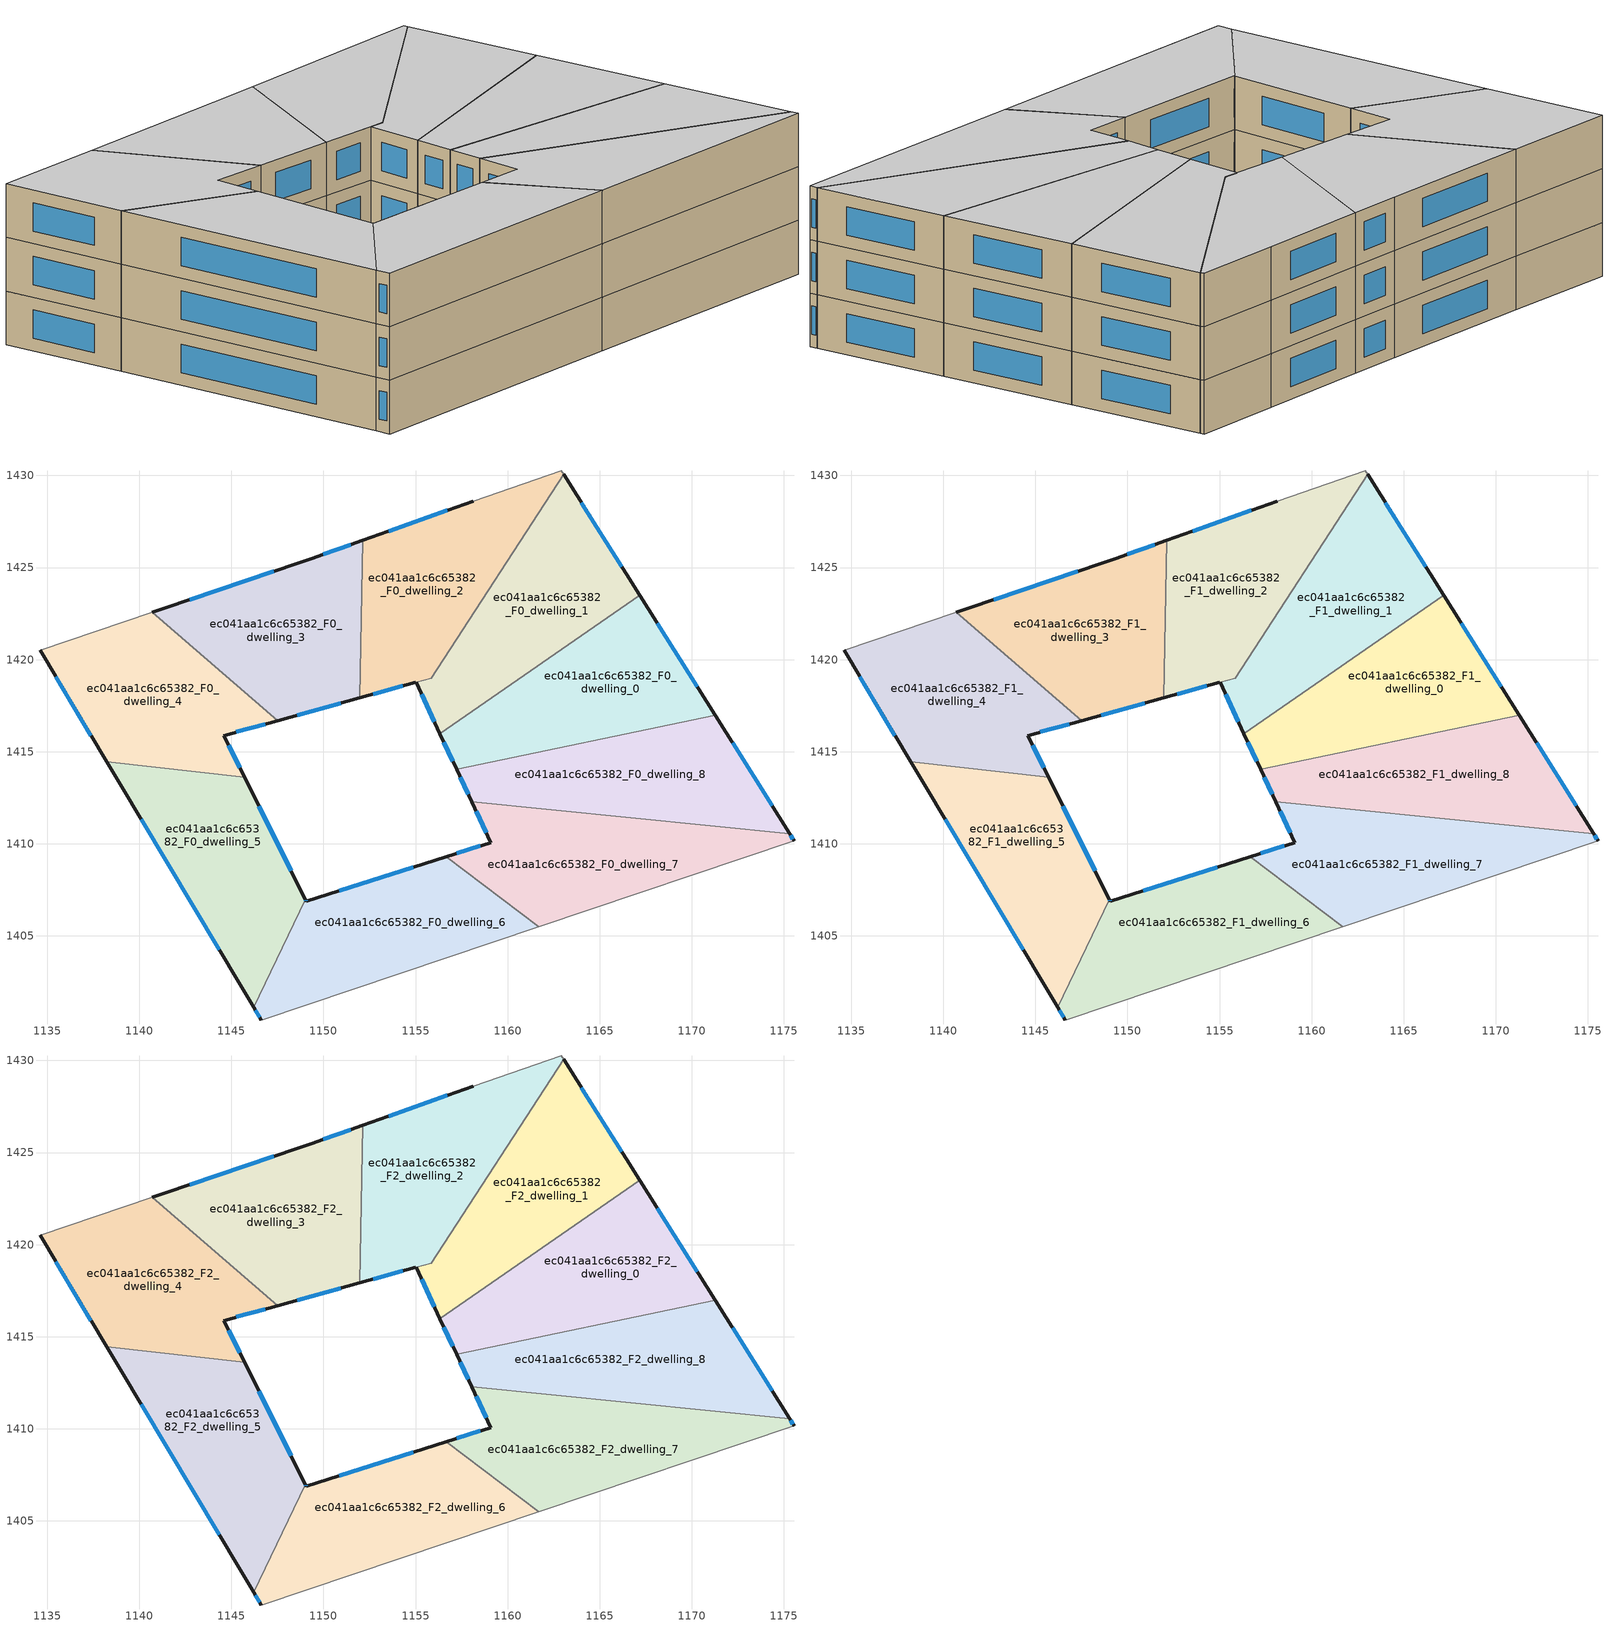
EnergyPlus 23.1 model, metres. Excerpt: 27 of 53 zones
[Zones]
ec041aa1c6c65382_F0_dwelling_0
 floor ground (EU_floor_Construction): 1167.17,1423.49 1171.26,1416.99 1157.24,1414.04 1156.33,1415.98 z0
 wall outside (EU_wall_Construction): 1156.33,1415.98 1157.24,1414.04 / 1171.26,1416.99 1167.17,1423.49 z0:3
 wall to ec041aa1c6c65382_F0_dwelling_1 (EU_wall_Construction): 1167.17,1423.49 1156.33,1415.98 z0:3
 wall to ec041aa1c6c65382_F0_dwelling_8 (EU_wall_Construction): 1157.24,1414.04 1171.26,1416.99 z0:3
 window (EU_Window_Construction): 1156.54,1415.53 1157.02,1414.49 / 1170.3,1418.52 1168.13,1421.97 z0.7:2.3
ec041aa1c6c65382_F0_dwelling_1
 floor ground (EU_floor_Construction): 1163.04,1430.06 1167.17,1423.49 1156.33,1415.98 1155.03,1418.77 1155.85,1419 z0
 wall outside (EU_wall_Construction): 1167.17,1423.49 1163.04,1430.06 / 1155.03,1418.77 1156.33,1415.98 z0:3
 wall to ec041aa1c6c65382_F0_dwelling_2 (EU_wall_Construction): 1163.04,1430.06 1155.85,1419 1155.03,1418.77 z0:3
 window (EU_Window_Construction): 1166.2,1425.03 1164.01,1428.52 / 1155.34,1418.11 1156.02,1416.64 z0.7:2.3
ec041aa1c6c65382_F0_dwelling_2
 floor ground (EU_floor_Construction): 1162.91,1430.26 1163.04,1430.06 1155.85,1419 1151.98,1417.93 1152.13,1426.47 1158.15,1428.6 z0
 wall outside (EU_wall_Construction): 1151.98,1417.93 1155.03,1418.77 / 1158.15,1428.6 1152.13,1426.47 z0:3
 wall to ec041aa1c6c65382_F0_dwelling_3 (EU_wall_Construction): 1152.13,1426.47 1151.98,1417.93 z0:3
 wall adiabatic (EU_wall_Construction): 1163.04,1430.06 1162.91,1430.26 1158.15,1428.6 z0:3
 window (EU_Window_Construction): 1152.7,1418.12 1154.31,1418.57 / 1156.73,1428.1 1153.54,1426.97 z0.7:2.3
ec041aa1c6c65382_F0_dwelling_3
 floor ground (EU_floor_Construction): 1152.13,1426.47 1151.98,1417.93 1147.52,1416.69 1140.72,1422.57 1149.34,1425.48 z0
 wall outside (EU_wall_Construction): 1147.52,1416.69 1151.98,1417.93 / 1152.13,1426.47 1149.34,1425.48 1140.72,1422.57 z0:3
 wall to ec041aa1c6c65382_F0_dwelling_4 (EU_wall_Construction): 1140.72,1422.57 1147.52,1416.69 z0:3
 window (EU_Window_Construction): 1148.57,1416.98 1150.94,1417.64 / 1147.32,1424.8 1142.74,1423.25 / 1151.48,1426.24 1150,1425.71 z0.7:2.3
ec041aa1c6c65382_F0_dwelling_4
 floor ground (EU_floor_Construction): 1147.52,1416.69 1144.59,1415.88 1145.72,1413.61 1138.23,1414.46 1134.61,1420.5 1140.72,1422.57 z0
 wall outside (EU_wall_Construction): 1145.72,1413.61 1144.59,1415.88 1147.52,1416.69 / 1134.61,1420.5 1138.23,1414.46 z0:3
 wall to ec041aa1c6c65382_F0_dwelling_5 (EU_wall_Construction): 1138.23,1414.46 1145.72,1413.61 z0:3
 wall adiabatic (EU_wall_Construction): 1140.72,1422.57 1134.61,1420.5 z0:3
 window (EU_Window_Construction): 1145.28,1416.07 1146.83,1416.5 / 1145.45,1414.14 1144.85,1415.35 / 1135.46,1419.08 1137.38,1415.88 z0.7:2.3
ec041aa1c6c65382_F0_dwelling_5
 floor ground (EU_floor_Construction): 1145.72,1413.61 1149.03,1406.96 1146.21,1401.13 1138.23,1414.46 z0
 wall outside (EU_wall_Construction): 1149.03,1406.96 1145.72,1413.61 / 1138.23,1414.46 1146.21,1401.13 z0:3
 wall to ec041aa1c6c65382_F0_dwelling_6 (EU_wall_Construction): 1146.21,1401.13 1149.03,1406.96 z0:3
 window (EU_Window_Construction): 1148.25,1408.53 1146.5,1412.05 / 1140.1,1411.33 1144.33,1404.26 z0.7:2.3
ec041aa1c6c65382_F0_dwelling_6
 floor ground (EU_floor_Construction): 1161.7,1405.5 1146.63,1400.42 1146.21,1401.13 1149.03,1406.96 1149.06,1406.9 1156.67,1409.3 z0
 wall outside (EU_wall_Construction): 1156.67,1409.3 1149.06,1406.9 1149.03,1406.96 / 1146.21,1401.13 1146.63,1400.42 z0:3
 wall to ec041aa1c6c65382_F0_dwelling_7 (EU_wall_Construction): 1161.7,1405.5 1156.67,1409.3 z0:3
 wall adiabatic (EU_wall_Construction): 1146.63,1400.42 1161.7,1405.5 z0:3
 window (EU_Window_Construction): 1149.05,1406.91 1149.03,1406.95 / 1154.88,1408.74 1150.85,1407.46 / 1146.31,1400.96 1146.53,1400.58 z0.7:2.3
ec041aa1c6c65382_F0_dwelling_7
 floor ground (EU_floor_Construction): 1175.32,1410.54 1175.55,1410.17 1161.7,1405.5 1156.67,1409.3 1159.09,1410.07 1158.05,1412.29 z0
 wall outside (EU_wall_Construction): 1158.05,1412.29 1159.09,1410.07 1156.67,1409.3 / 1175.55,1410.17 1175.32,1410.54 z0:3
 wall to ec041aa1c6c65382_F0_dwelling_8 (EU_wall_Construction): 1175.32,1410.54 1158.05,1412.29 z0:3
 wall adiabatic (EU_wall_Construction): 1161.7,1405.5 1175.55,1410.17 z0:3
 window (EU_Window_Construction): 1158.52,1409.89 1157.23,1409.48 / 1158.29,1411.77 1158.84,1410.59 / 1175.49,1410.26 1175.37,1410.46 z0.7:2.3
ec041aa1c6c65382_F0_dwelling_8
 floor ground (EU_floor_Construction): 1171.26,1416.99 1175.32,1410.54 1158.05,1412.29 1157.24,1414.04 z0
 wall outside (EU_wall_Construction): 1157.24,1414.04 1158.05,1412.29 / 1175.32,1410.54 1171.26,1416.99 z0:3
 window (EU_Window_Construction): 1157.43,1413.63 1157.86,1412.7 / 1174.36,1412.06 1172.21,1415.48 z0.7:2.3
ec041aa1c6c65382_F1_dwelling_0
 floor to ec041aa1c6c65382_F0_dwelling_0 (EU_floor_Construction): 1167.17,1423.49 1171.26,1416.99 1157.24,1414.04 1156.33,1415.98 z3
 wall outside (EU_wall_Construction): 1156.33,1415.98 1157.24,1414.04 / 1171.26,1416.99 1167.17,1423.49 z3:6
 wall to ec041aa1c6c65382_F1_dwelling_1 (EU_wall_Construction): 1167.17,1423.49 1156.33,1415.98 z3:6
 wall to ec041aa1c6c65382_F1_dwelling_8 (EU_wall_Construction): 1157.24,1414.04 1171.26,1416.99 z3:6
 window (EU_Window_Construction): 1156.54,1415.53 1157.02,1414.49 / 1170.3,1418.52 1168.13,1421.97 z3.7:5.3
ec041aa1c6c65382_F1_dwelling_1
 floor to ec041aa1c6c65382_F0_dwelling_1 (EU_floor_Construction): 1163.04,1430.06 1167.17,1423.49 1156.33,1415.98 1155.03,1418.77 1155.85,1419 z3
 wall outside (EU_wall_Construction): 1167.17,1423.49 1163.04,1430.06 / 1155.03,1418.77 1156.33,1415.98 z3:6
 wall to ec041aa1c6c65382_F1_dwelling_2 (EU_wall_Construction): 1163.04,1430.06 1155.85,1419 1155.03,1418.77 z3:6
 window (EU_Window_Construction): 1166.2,1425.03 1164.01,1428.52 / 1155.34,1418.11 1156.02,1416.64 z3.7:5.3
ec041aa1c6c65382_F1_dwelling_2
 floor to ec041aa1c6c65382_F0_dwelling_2 (EU_floor_Construction): 1162.91,1430.26 1163.04,1430.06 1155.85,1419 1151.98,1417.93 1152.13,1426.47 1158.15,1428.6 z3
 wall outside (EU_wall_Construction): 1151.98,1417.93 1155.03,1418.77 / 1158.15,1428.6 1152.13,1426.47 z3:6
 wall to ec041aa1c6c65382_F1_dwelling_3 (EU_wall_Construction): 1152.13,1426.47 1151.98,1417.93 z3:6
 wall adiabatic (EU_wall_Construction): 1163.04,1430.06 1162.91,1430.26 1158.15,1428.6 z3:6
 window (EU_Window_Construction): 1152.7,1418.12 1154.31,1418.57 / 1156.73,1428.1 1153.54,1426.97 z3.7:5.3
ec041aa1c6c65382_F1_dwelling_3
 floor to ec041aa1c6c65382_F0_dwelling_3 (EU_floor_Construction): 1152.13,1426.47 1151.98,1417.93 1147.52,1416.69 1140.72,1422.57 1149.34,1425.48 z3
 wall outside (EU_wall_Construction): 1147.52,1416.69 1151.98,1417.93 / 1152.13,1426.47 1149.34,1425.48 1140.72,1422.57 z3:6
 wall to ec041aa1c6c65382_F1_dwelling_4 (EU_wall_Construction): 1140.72,1422.57 1147.52,1416.69 z3:6
 window (EU_Window_Construction): 1148.57,1416.98 1150.94,1417.64 / 1147.32,1424.8 1142.74,1423.25 / 1151.48,1426.24 1150,1425.71 z3.7:5.3
ec041aa1c6c65382_F1_dwelling_4
 floor to ec041aa1c6c65382_F0_dwelling_4 (EU_floor_Construction): 1147.52,1416.69 1144.59,1415.88 1145.72,1413.61 1138.23,1414.46 1134.61,1420.5 1140.72,1422.57 z3
 wall outside (EU_wall_Construction): 1145.72,1413.61 1144.59,1415.88 1147.52,1416.69 / 1134.61,1420.5 1138.23,1414.46 z3:6
 wall to ec041aa1c6c65382_F1_dwelling_5 (EU_wall_Construction): 1138.23,1414.46 1145.72,1413.61 z3:6
 wall adiabatic (EU_wall_Construction): 1140.72,1422.57 1134.61,1420.5 z3:6
 window (EU_Window_Construction): 1145.28,1416.07 1146.83,1416.5 / 1145.45,1414.14 1144.85,1415.35 / 1135.46,1419.08 1137.38,1415.88 z3.7:5.3
ec041aa1c6c65382_F1_dwelling_5
 floor to ec041aa1c6c65382_F0_dwelling_5 (EU_floor_Construction): 1145.72,1413.61 1149.03,1406.96 1146.21,1401.13 1138.23,1414.46 z3
 wall outside (EU_wall_Construction): 1149.03,1406.96 1145.72,1413.61 / 1138.23,1414.46 1146.21,1401.13 z3:6
 wall to ec041aa1c6c65382_F1_dwelling_6 (EU_wall_Construction): 1146.21,1401.13 1149.03,1406.96 z3:6
 window (EU_Window_Construction): 1148.25,1408.53 1146.5,1412.05 / 1140.1,1411.33 1144.33,1404.26 z3.7:5.3
ec041aa1c6c65382_F1_dwelling_6
 floor to ec041aa1c6c65382_F0_dwelling_6 (EU_floor_Construction): 1161.7,1405.5 1146.63,1400.42 1146.21,1401.13 1149.03,1406.96 1149.06,1406.9 1156.67,1409.3 z3
 wall outside (EU_wall_Construction): 1156.67,1409.3 1149.06,1406.9 1149.03,1406.96 / 1146.21,1401.13 1146.63,1400.42 z3:6
 wall to ec041aa1c6c65382_F1_dwelling_7 (EU_wall_Construction): 1161.7,1405.5 1156.67,1409.3 z3:6
 wall adiabatic (EU_wall_Construction): 1146.63,1400.42 1161.7,1405.5 z3:6
 window (EU_Window_Construction): 1149.05,1406.91 1149.03,1406.95 / 1154.88,1408.74 1150.85,1407.46 / 1146.31,1400.96 1146.53,1400.58 z3.7:5.3
ec041aa1c6c65382_F1_dwelling_7
 floor to ec041aa1c6c65382_F0_dwelling_7 (EU_floor_Construction): 1175.32,1410.54 1175.55,1410.17 1161.7,1405.5 1156.67,1409.3 1159.09,1410.07 1158.05,1412.29 z3
 wall outside (EU_wall_Construction): 1158.05,1412.29 1159.09,1410.07 1156.67,1409.3 / 1175.55,1410.17 1175.32,1410.54 z3:6
 wall to ec041aa1c6c65382_F1_dwelling_8 (EU_wall_Construction): 1175.32,1410.54 1158.05,1412.29 z3:6
 wall adiabatic (EU_wall_Construction): 1161.7,1405.5 1175.55,1410.17 z3:6
 window (EU_Window_Construction): 1158.52,1409.89 1157.23,1409.48 / 1158.29,1411.77 1158.84,1410.59 / 1175.49,1410.26 1175.37,1410.46 z3.7:5.3
ec041aa1c6c65382_F1_dwelling_8
 floor to ec041aa1c6c65382_F0_dwelling_8 (EU_floor_Construction): 1171.26,1416.99 1175.32,1410.54 1158.05,1412.29 1157.24,1414.04 z3
 wall outside (EU_wall_Construction): 1157.24,1414.04 1158.05,1412.29 / 1175.32,1410.54 1171.26,1416.99 z3:6
 window (EU_Window_Construction): 1157.43,1413.63 1157.86,1412.7 / 1174.36,1412.06 1172.21,1415.48 z3.7:5.3
ec041aa1c6c65382_F2_dwelling_0
 floor to ec041aa1c6c65382_F1_dwelling_0 (EU_floor_Construction): 1167.17,1423.49 1171.26,1416.99 1157.24,1414.04 1156.33,1415.98 z6
 wall outside (EU_wall_Construction): 1156.33,1415.98 1157.24,1414.04 / 1171.26,1416.99 1167.17,1423.49 z6:9
 wall to ec041aa1c6c65382_F2_dwelling_1 (EU_wall_Construction): 1167.17,1423.49 1156.33,1415.98 z6:9
 wall to ec041aa1c6c65382_F2_dwelling_8 (EU_wall_Construction): 1157.24,1414.04 1171.26,1416.99 z6:9
 window (EU_Window_Construction): 1156.54,1415.53 1157.02,1414.49 / 1170.3,1418.52 1168.13,1421.97 z6.7:8.3
 ceiling to ec041aa1c6c65382_F3_dwelling_0 (EU_floor_Construction): 1171.26,1416.99 1167.17,1423.49 1156.33,1415.98 1157.24,1414.04 z9
ec041aa1c6c65382_F2_dwelling_1
 floor to ec041aa1c6c65382_F1_dwelling_1 (EU_floor_Construction): 1163.04,1430.06 1167.17,1423.49 1156.33,1415.98 1155.03,1418.77 1155.85,1419 z6
 wall outside (EU_wall_Construction): 1167.17,1423.49 1163.04,1430.06 / 1155.03,1418.77 1156.33,1415.98 z6:9
 wall to ec041aa1c6c65382_F2_dwelling_2 (EU_wall_Construction): 1163.04,1430.06 1155.85,1419 1155.03,1418.77 z6:9
 window (EU_Window_Construction): 1166.2,1425.03 1164.01,1428.52 / 1155.34,1418.11 1156.02,1416.64 z6.7:8.3
 ceiling to ec041aa1c6c65382_F3_dwelling_1 (EU_floor_Construction): 1167.17,1423.49 1163.04,1430.06 1155.85,1419 1155.03,1418.77 1156.33,1415.98 z9
ec041aa1c6c65382_F2_dwelling_2
 floor to ec041aa1c6c65382_F1_dwelling_2 (EU_floor_Construction): 1162.91,1430.26 1163.04,1430.06 1155.85,1419 1151.98,1417.93 1152.13,1426.47 1158.15,1428.6 z6
 wall outside (EU_wall_Construction): 1151.98,1417.93 1155.03,1418.77 / 1158.15,1428.6 1152.13,1426.47 z6:9
 wall to ec041aa1c6c65382_F2_dwelling_3 (EU_wall_Construction): 1152.13,1426.47 1151.98,1417.93 z6:9
 wall adiabatic (EU_wall_Construction): 1163.04,1430.06 1162.91,1430.26 1158.15,1428.6 z6:9
 window (EU_Window_Construction): 1152.7,1418.12 1154.31,1418.57 / 1156.73,1428.1 1153.54,1426.97 z6.7:8.3
 ceiling to ec041aa1c6c65382_F3_dwelling_2 (EU_floor_Construction): 1155.85,1419 1163.04,1430.06 1162.91,1430.26 1158.15,1428.6 1152.13,1426.47 1151.98,1417.93 z9
ec041aa1c6c65382_F2_dwelling_3
 floor to ec041aa1c6c65382_F1_dwelling_3 (EU_floor_Construction): 1152.13,1426.47 1151.98,1417.93 1147.52,1416.69 1140.72,1422.57 1149.34,1425.48 z6
 wall outside (EU_wall_Construction): 1147.52,1416.69 1151.98,1417.93 / 1152.13,1426.47 1149.34,1425.48 1140.72,1422.57 z6:9
 wall to ec041aa1c6c65382_F2_dwelling_4 (EU_wall_Construction): 1140.72,1422.57 1147.52,1416.69 z6:9
 window (EU_Window_Construction): 1148.57,1416.98 1150.94,1417.64 / 1147.32,1424.8 1142.74,1423.25 / 1151.48,1426.24 1150,1425.71 z6.7:8.3
 ceiling to ec041aa1c6c65382_F3_dwelling_3 (EU_floor_Construction): 1151.98,1417.93 1152.13,1426.47 1149.34,1425.48 1140.72,1422.57 1147.52,1416.69 z9
ec041aa1c6c65382_F2_dwelling_4
 floor to ec041aa1c6c65382_F1_dwelling_4 (EU_floor_Construction): 1147.52,1416.69 1144.59,1415.88 1145.72,1413.61 1138.23,1414.46 1134.61,1420.5 1140.72,1422.57 z6
 wall outside (EU_wall_Construction): 1145.72,1413.61 1144.59,1415.88 1147.52,1416.69 / 1134.61,1420.5 1138.23,1414.46 z6:9
 wall to ec041aa1c6c65382_F2_dwelling_5 (EU_wall_Construction): 1138.23,1414.46 1145.72,1413.61 z6:9
 wall adiabatic (EU_wall_Construction): 1140.72,1422.57 1134.61,1420.5 z6:9
 window (EU_Window_Construction): 1145.28,1416.07 1146.83,1416.5 / 1145.45,1414.14 1144.85,1415.35 / 1135.46,1419.08 1137.38,1415.88 z6.7:8.3
 ceiling to ec041aa1c6c65382_F3_dwelling_4 (EU_floor_Construction): 1145.72,1413.61 1144.59,1415.88 1147.52,1416.69 1140.72,1422.57 1134.61,1420.5 1138.23,1414.46 z9
ec041aa1c6c65382_F2_dwelling_5
 floor to ec041aa1c6c65382_F1_dwelling_5 (EU_floor_Construction): 1145.72,1413.61 1149.03,1406.96 1146.21,1401.13 1138.23,1414.46 z6
 wall outside (EU_wall_Construction): 1149.03,1406.96 1145.72,1413.61 / 1138.23,1414.46 1146.21,1401.13 z6:9
 wall to ec041aa1c6c65382_F2_dwelling_6 (EU_wall_Construction): 1146.21,1401.13 1149.03,1406.96 z6:9
 window (EU_Window_Construction): 1148.25,1408.53 1146.5,1412.05 / 1140.1,1411.33 1144.33,1404.26 z6.7:8.3
 ceiling to ec041aa1c6c65382_F3_dwelling_5 (EU_floor_Construction): 1146.21,1401.13 1149.03,1406.96 1145.72,1413.61 1138.23,1414.46 z9
ec041aa1c6c65382_F2_dwelling_6
 floor to ec041aa1c6c65382_F1_dwelling_6 (EU_floor_Construction): 1161.7,1405.5 1146.63,1400.42 1146.21,1401.13 1149.03,1406.96 1149.06,1406.9 1156.67,1409.3 z6
 wall outside (EU_wall_Construction): 1156.67,1409.3 1149.06,1406.9 1149.03,1406.96 / 1146.21,1401.13 1146.63,1400.42 z6:9
 wall to ec041aa1c6c65382_F2_dwelling_7 (EU_wall_Construction): 1161.7,1405.5 1156.67,1409.3 z6:9
 wall adiabatic (EU_wall_Construction): 1146.63,1400.42 1161.7,1405.5 z6:9
 window (EU_Window_Construction): 1149.05,1406.91 1149.03,1406.95 / 1154.88,1408.74 1150.85,1407.46 / 1146.31,1400.96 1146.53,1400.58 z6.7:8.3
 ceiling to ec041aa1c6c65382_F3_dwelling_6 (EU_floor_Construction): 1161.7,1405.5 1156.67,1409.3 1149.06,1406.9 1149.03,1406.96 1146.21,1401.13 1146.63,1400.42 z9
ec041aa1c6c65382_F2_dwelling_7
 floor to ec041aa1c6c65382_F1_dwelling_7 (EU_floor_Construction): 1175.32,1410.54 1175.55,1410.17 1161.7,1405.5 1156.67,1409.3 1159.09,1410.07 1158.05,1412.29 z6
 wall outside (EU_wall_Construction): 1158.05,1412.29 1159.09,1410.07 1156.67,1409.3 / 1175.55,1410.17 1175.32,1410.54 z6:9
 wall to ec041aa1c6c65382_F2_dwelling_8 (EU_wall_Construction): 1175.32,1410.54 1158.05,1412.29 z6:9
 wall adiabatic (EU_wall_Construction): 1161.7,1405.5 1175.55,1410.17 z6:9
 window (EU_Window_Construction): 1158.52,1409.89 1157.23,1409.48 / 1158.29,1411.77 1158.84,1410.59 / 1175.49,1410.26 1175.37,1410.46 z6.7:8.3
 ceiling to ec041aa1c6c65382_F3_dwelling_7 (EU_floor_Construction): 1175.55,1410.17 1175.32,1410.54 1158.05,1412.29 1159.09,1410.07 1156.67,1409.3 1161.7,1405.5 z9
ec041aa1c6c65382_F2_dwelling_8
 floor to ec041aa1c6c65382_F1_dwelling_8 (EU_floor_Construction): 1171.26,1416.99 1175.32,1410.54 1158.05,1412.29 1157.24,1414.04 z6
 wall outside (EU_wall_Construction): 1157.24,1414.04 1158.05,1412.29 / 1175.32,1410.54 1171.26,1416.99 z6:9
 window (EU_Window_Construction): 1157.43,1413.63 1157.86,1412.7 / 1174.36,1412.06 1172.21,1415.48 z6.7:8.3
 ceiling to ec041aa1c6c65382_F3_dwelling_8 (EU_floor_Construction): 1175.32,1410.54 1171.26,1416.99 1157.24,1414.04 1158.05,1412.29 z9
[Building]
EU S2 Campaign: North Axis=0; Terrain=City; Solar Distribution=FullExterior
[Site:Location]
Budapest.Ferenc.Liszt.Intl.AP: Latitude=47.437; Longitude=19.256; Time Zone=1; Elevation=185
[SizingPeriod:WeatherFileDays]
AnnualSizingPeriod: Begin Month=1; Begin Day of Month=1; End Month=12; End Day of Month=31; Day of Week for Start Day=Monday; Use Weather File Daylight Saving Period=No; Use Weather File Rain and Snow Indicators=No
[MATERIAL]
EU_InternalMass_Material: Roughness=MediumRough; Thickness=0.1; Conductivity=1; Density=1800; Specific Heat=900; Thermal Absorptance=0.9; Solar Absorptance=0.7; Visible Absorptance=0.7
[MATERIAL:NOMASS] Roughness=MediumRough; Thermal Absorptance=0.9; Solar Absorptance=0.7; Visible Absorptance=0.7
Name | Thermal Resistance
EU_wall_NoMass | 0.832559
EU_floor_NoMass | 0.872794
[WINDOWMATERIAL:SIMPLEGLAZINGSYSTEM]
EU_Window_SimpleGlazing: UFactor=2.79869; Solar Heat Gain Coefficient=0.75; Visible Transmittance=0.75
[CONSTRUCTION]
EU_wall_Construction: EU_wall_NoMass
EU_floor_Construction: EU_floor_NoMass
EU_Window_Construction: EU_Window_SimpleGlazing
EU_InternalMass_Construction: EU_InternalMass_Material
[ZONE] Type=1; Multiplier=1; Ceiling Height=autocalculate; Floor Area=autocalculate; Part of Total Floor Area=Yes
Name | Volume
ec041aa1c6c65382_F0_dwelling_0; ec041aa1c6c65382_F1_dwelling_0; ec041aa1c6c65382_F2_dwelling_0 | 196.735
ec041aa1c6c65382_F0_dwelling_1; ec041aa1c6c65382_F1_dwelling_1; ec041aa1c6c65382_F2_dwelling_1 | 197.539
ec041aa1c6c65382_F0_dwelling_2; ec041aa1c6c65382_F1_dwelling_2; ec041aa1c6c65382_F2_dwelling_2 | 195.884
ec041aa1c6c65382_F0_dwelling_3; ec041aa1c6c65382_F1_dwelling_3; ec041aa1c6c65382_F2_dwelling_3 | 196.723
ec041aa1c6c65382_F0_dwelling_4; ec041aa1c6c65382_F1_dwelling_4; ec041aa1c6c65382_F2_dwelling_4 | 196.702
ec041aa1c6c65382_F0_dwelling_5; ec041aa1c6c65382_F1_dwelling_5; ec041aa1c6c65382_F2_dwelling_5 | 196.744
ec041aa1c6c65382_F0_dwelling_6; ec041aa1c6c65382_F1_dwelling_6; ec041aa1c6c65382_F2_dwelling_6 | 196.737
ec041aa1c6c65382_F0_dwelling_7; ec041aa1c6c65382_F1_dwelling_7; ec041aa1c6c65382_F2_dwelling_7 | 196.701
ec041aa1c6c65382_F0_dwelling_8; ec041aa1c6c65382_F1_dwelling_8; ec041aa1c6c65382_F2_dwelling_8 | 196.749
[INTERNALMASS] Construction=EU_InternalMass_Construction
Name | Zone or ZoneList | Surface Area
ec041aa1c6c65382_F0_dwelling_0_EU_InternalMass | ec041aa1c6c65382_F0_dwelling_0 | 65.5783
ec041aa1c6c65382_F0_dwelling_1_EU_InternalMass | ec041aa1c6c65382_F0_dwelling_1 | 65.8457
ec041aa1c6c65382_F0_dwelling_2_EU_InternalMass | ec041aa1c6c65382_F0_dwelling_2 | 65.2975
ec041aa1c6c65382_F0_dwelling_3_EU_InternalMass | ec041aa1c6c65382_F0_dwelling_3 | 65.5742
ec041aa1c6c65382_F0_dwelling_4_EU_InternalMass | ec041aa1c6c65382_F0_dwelling_4 | 65.5673
ec041aa1c6c65382_F0_dwelling_5_EU_InternalMass | ec041aa1c6c65382_F0_dwelling_5 | 65.5815
ec041aa1c6c65382_F0_dwelling_6_EU_InternalMass | ec041aa1c6c65382_F0_dwelling_6 | 65.5789
ec041aa1c6c65382_F0_dwelling_7_EU_InternalMass | ec041aa1c6c65382_F0_dwelling_7 | 65.5671
ec041aa1c6c65382_F0_dwelling_8_EU_InternalMass | ec041aa1c6c65382_F0_dwelling_8 | 65.583
ec041aa1c6c65382_F1_dwelling_0_EU_InternalMass | ec041aa1c6c65382_F1_dwelling_0 | 65.5783
ec041aa1c6c65382_F1_dwelling_1_EU_InternalMass | ec041aa1c6c65382_F1_dwelling_1 | 65.8457
ec041aa1c6c65382_F1_dwelling_2_EU_InternalMass | ec041aa1c6c65382_F1_dwelling_2 | 65.2975
ec041aa1c6c65382_F1_dwelling_3_EU_InternalMass | ec041aa1c6c65382_F1_dwelling_3 | 65.5742
ec041aa1c6c65382_F1_dwelling_4_EU_InternalMass | ec041aa1c6c65382_F1_dwelling_4 | 65.5673
ec041aa1c6c65382_F1_dwelling_5_EU_InternalMass | ec041aa1c6c65382_F1_dwelling_5 | 65.5815
ec041aa1c6c65382_F1_dwelling_6_EU_InternalMass | ec041aa1c6c65382_F1_dwelling_6 | 65.5789
ec041aa1c6c65382_F1_dwelling_7_EU_InternalMass | ec041aa1c6c65382_F1_dwelling_7 | 65.5671
ec041aa1c6c65382_F1_dwelling_8_EU_InternalMass | ec041aa1c6c65382_F1_dwelling_8 | 65.583
ec041aa1c6c65382_F2_dwelling_0_EU_InternalMass | ec041aa1c6c65382_F2_dwelling_0 | 65.5783
ec041aa1c6c65382_F2_dwelling_1_EU_InternalMass | ec041aa1c6c65382_F2_dwelling_1 | 65.8457
ec041aa1c6c65382_F2_dwelling_2_EU_InternalMass | ec041aa1c6c65382_F2_dwelling_2 | 65.2975
ec041aa1c6c65382_F2_dwelling_3_EU_InternalMass | ec041aa1c6c65382_F2_dwelling_3 | 65.5742
ec041aa1c6c65382_F2_dwelling_4_EU_InternalMass | ec041aa1c6c65382_F2_dwelling_4 | 65.5673
ec041aa1c6c65382_F2_dwelling_5_EU_InternalMass | ec041aa1c6c65382_F2_dwelling_5 | 65.5815
ec041aa1c6c65382_F2_dwelling_6_EU_InternalMass | ec041aa1c6c65382_F2_dwelling_6 | 65.5789
ec041aa1c6c65382_F2_dwelling_7_EU_InternalMass | ec041aa1c6c65382_F2_dwelling_7 | 65.5671
ec041aa1c6c65382_F2_dwelling_8_EU_InternalMass | ec041aa1c6c65382_F2_dwelling_8 | 65.583
[OTHEREQUIPMENT] Fuel Type=Electricity; Design Level Calculation Method=Watts/Area; Power per Zone Floor Area=1; Fraction Latent=0; Fraction Radiant=0; Fraction Lost=0; Carbon Dioxide Generation Rate=0; EndUse Subcategory=EU_Step8_InternalGains
Name | Zone or ZoneList or Space or SpaceList | Schedule
EU_Step8_InternalGain_ec041aa1c6c65382_F0_dwelling_0_f000 | ec041aa1c6c65382_F0_dwelling_0 | EU_Step8_GainSchedule_ec041aa1c6c65382_F0_dwelling_0_f000
EU_Step8_InternalGain_ec041aa1c6c65382_F0_dwelling_1_f000 | ec041aa1c6c65382_F0_dwelling_1 | EU_Step8_GainSchedule_ec041aa1c6c65382_F0_dwelling_1_f000
EU_Step8_InternalGain_ec041aa1c6c65382_F0_dwelling_2_f000 | ec041aa1c6c65382_F0_dwelling_2 | EU_Step8_GainSchedule_ec041aa1c6c65382_F0_dwelling_2_f000
EU_Step8_InternalGain_ec041aa1c6c65382_F0_dwelling_3_f000 | ec041aa1c6c65382_F0_dwelling_3 | EU_Step8_GainSchedule_ec041aa1c6c65382_F0_dwelling_3_f000
EU_Step8_InternalGain_ec041aa1c6c65382_F0_dwelling_4_f000 | ec041aa1c6c65382_F0_dwelling_4 | EU_Step8_GainSchedule_ec041aa1c6c65382_F0_dwelling_4_f000
EU_Step8_InternalGain_ec041aa1c6c65382_F0_dwelling_5_f000 | ec041aa1c6c65382_F0_dwelling_5 | EU_Step8_GainSchedule_ec041aa1c6c65382_F0_dwelling_5_f000
EU_Step8_InternalGain_ec041aa1c6c65382_F0_dwelling_6_f000 | ec041aa1c6c65382_F0_dwelling_6 | EU_Step8_GainSchedule_ec041aa1c6c65382_F0_dwelling_6_f000
EU_Step8_InternalGain_ec041aa1c6c65382_F0_dwelling_7_f000 | ec041aa1c6c65382_F0_dwelling_7 | EU_Step8_GainSchedule_ec041aa1c6c65382_F0_dwelling_7_f000
EU_Step8_InternalGain_ec041aa1c6c65382_F0_dwelling_8_f000 | ec041aa1c6c65382_F0_dwelling_8 | EU_Step8_GainSchedule_ec041aa1c6c65382_F0_dwelling_8_f000
EU_Step8_InternalGain_ec041aa1c6c65382_F1_dwelling_0_f000 | ec041aa1c6c65382_F1_dwelling_0 | EU_Step8_GainSchedule_ec041aa1c6c65382_F1_dwelling_0_f000
EU_Step8_InternalGain_ec041aa1c6c65382_F1_dwelling_1_f000 | ec041aa1c6c65382_F1_dwelling_1 | EU_Step8_GainSchedule_ec041aa1c6c65382_F1_dwelling_1_f000
EU_Step8_InternalGain_ec041aa1c6c65382_F1_dwelling_2_f000 | ec041aa1c6c65382_F1_dwelling_2 | EU_Step8_GainSchedule_ec041aa1c6c65382_F1_dwelling_2_f000
EU_Step8_InternalGain_ec041aa1c6c65382_F1_dwelling_3_f000 | ec041aa1c6c65382_F1_dwelling_3 | EU_Step8_GainSchedule_ec041aa1c6c65382_F1_dwelling_3_f000
EU_Step8_InternalGain_ec041aa1c6c65382_F1_dwelling_4_f000 | ec041aa1c6c65382_F1_dwelling_4 | EU_Step8_GainSchedule_ec041aa1c6c65382_F1_dwelling_4_f000
EU_Step8_InternalGain_ec041aa1c6c65382_F1_dwelling_5_f000 | ec041aa1c6c65382_F1_dwelling_5 | EU_Step8_GainSchedule_ec041aa1c6c65382_F1_dwelling_5_f000
EU_Step8_InternalGain_ec041aa1c6c65382_F1_dwelling_6_f000 | ec041aa1c6c65382_F1_dwelling_6 | EU_Step8_GainSchedule_ec041aa1c6c65382_F1_dwelling_6_f000
EU_Step8_InternalGain_ec041aa1c6c65382_F1_dwelling_7_f000 | ec041aa1c6c65382_F1_dwelling_7 | EU_Step8_GainSchedule_ec041aa1c6c65382_F1_dwelling_7_f000
EU_Step8_InternalGain_ec041aa1c6c65382_F1_dwelling_8_f000 | ec041aa1c6c65382_F1_dwelling_8 | EU_Step8_GainSchedule_ec041aa1c6c65382_F1_dwelling_8_f000
EU_Step8_InternalGain_ec041aa1c6c65382_F2_dwelling_0_f000 | ec041aa1c6c65382_F2_dwelling_0 | EU_Step8_GainSchedule_ec041aa1c6c65382_F2_dwelling_0_f000
EU_Step8_InternalGain_ec041aa1c6c65382_F2_dwelling_1_f000 | ec041aa1c6c65382_F2_dwelling_1 | EU_Step8_GainSchedule_ec041aa1c6c65382_F2_dwelling_1_f000
EU_Step8_InternalGain_ec041aa1c6c65382_F2_dwelling_2_f000 | ec041aa1c6c65382_F2_dwelling_2 | EU_Step8_GainSchedule_ec041aa1c6c65382_F2_dwelling_2_f000
EU_Step8_InternalGain_ec041aa1c6c65382_F2_dwelling_3_f000 | ec041aa1c6c65382_F2_dwelling_3 | EU_Step8_GainSchedule_ec041aa1c6c65382_F2_dwelling_3_f000
EU_Step8_InternalGain_ec041aa1c6c65382_F2_dwelling_4_f000 | ec041aa1c6c65382_F2_dwelling_4 | EU_Step8_GainSchedule_ec041aa1c6c65382_F2_dwelling_4_f000
EU_Step8_InternalGain_ec041aa1c6c65382_F2_dwelling_5_f000 | ec041aa1c6c65382_F2_dwelling_5 | EU_Step8_GainSchedule_ec041aa1c6c65382_F2_dwelling_5_f000
EU_Step8_InternalGain_ec041aa1c6c65382_F2_dwelling_6_f000 | ec041aa1c6c65382_F2_dwelling_6 | EU_Step8_GainSchedule_ec041aa1c6c65382_F2_dwelling_6_f000
EU_Step8_InternalGain_ec041aa1c6c65382_F2_dwelling_7_f000 | ec041aa1c6c65382_F2_dwelling_7 | EU_Step8_GainSchedule_ec041aa1c6c65382_F2_dwelling_7_f000
EU_Step8_InternalGain_ec041aa1c6c65382_F2_dwelling_8_f000 | ec041aa1c6c65382_F2_dwelling_8 | EU_Step8_GainSchedule_ec041aa1c6c65382_F2_dwelling_8_f000
[ZONEVENTILATION:DESIGNFLOWRATE] Schedule=EU_AlwaysOn; Design Flow Rate Calculation Method=AirChanges/Hour; Air Changes per Hour=0.475469; Ventilation Type=Natural; Fan Pressure Rise=0; Fan Total Efficiency=1; Constant Term Coefficient=1; Temperature Term Coefficient=0; Velocity Term Coefficient=0; Velocity Squared Term Coefficient=0; Minimum Indoor Temperature=-100; Maximum Indoor Temperature=100; Delta Temperature=-100; Minimum Outdoor Temperature=-100; Maximum Outdoor Temperature=100; Maximum Wind Speed=40
Name | Zone or ZoneList or Space or SpaceList
EU_ConstantAir_ec041aa1c6c65382_F0_dwelling_0 | ec041aa1c6c65382_F0_dwelling_0
EU_ConstantAir_ec041aa1c6c65382_F0_dwelling_1 | ec041aa1c6c65382_F0_dwelling_1
EU_ConstantAir_ec041aa1c6c65382_F0_dwelling_2 | ec041aa1c6c65382_F0_dwelling_2
EU_ConstantAir_ec041aa1c6c65382_F0_dwelling_3 | ec041aa1c6c65382_F0_dwelling_3
EU_ConstantAir_ec041aa1c6c65382_F0_dwelling_4 | ec041aa1c6c65382_F0_dwelling_4
EU_ConstantAir_ec041aa1c6c65382_F0_dwelling_5 | ec041aa1c6c65382_F0_dwelling_5
EU_ConstantAir_ec041aa1c6c65382_F0_dwelling_6 | ec041aa1c6c65382_F0_dwelling_6
EU_ConstantAir_ec041aa1c6c65382_F0_dwelling_7 | ec041aa1c6c65382_F0_dwelling_7
EU_ConstantAir_ec041aa1c6c65382_F0_dwelling_8 | ec041aa1c6c65382_F0_dwelling_8
EU_ConstantAir_ec041aa1c6c65382_F1_dwelling_0 | ec041aa1c6c65382_F1_dwelling_0
EU_ConstantAir_ec041aa1c6c65382_F1_dwelling_1 | ec041aa1c6c65382_F1_dwelling_1
EU_ConstantAir_ec041aa1c6c65382_F1_dwelling_2 | ec041aa1c6c65382_F1_dwelling_2
EU_ConstantAir_ec041aa1c6c65382_F1_dwelling_3 | ec041aa1c6c65382_F1_dwelling_3
EU_ConstantAir_ec041aa1c6c65382_F1_dwelling_4 | ec041aa1c6c65382_F1_dwelling_4
EU_ConstantAir_ec041aa1c6c65382_F1_dwelling_5 | ec041aa1c6c65382_F1_dwelling_5
EU_ConstantAir_ec041aa1c6c65382_F1_dwelling_6 | ec041aa1c6c65382_F1_dwelling_6
EU_ConstantAir_ec041aa1c6c65382_F1_dwelling_7 | ec041aa1c6c65382_F1_dwelling_7
EU_ConstantAir_ec041aa1c6c65382_F1_dwelling_8 | ec041aa1c6c65382_F1_dwelling_8
EU_ConstantAir_ec041aa1c6c65382_F2_dwelling_0 | ec041aa1c6c65382_F2_dwelling_0
EU_ConstantAir_ec041aa1c6c65382_F2_dwelling_1 | ec041aa1c6c65382_F2_dwelling_1
EU_ConstantAir_ec041aa1c6c65382_F2_dwelling_2 | ec041aa1c6c65382_F2_dwelling_2
EU_ConstantAir_ec041aa1c6c65382_F2_dwelling_3 | ec041aa1c6c65382_F2_dwelling_3
EU_ConstantAir_ec041aa1c6c65382_F2_dwelling_4 | ec041aa1c6c65382_F2_dwelling_4
EU_ConstantAir_ec041aa1c6c65382_F2_dwelling_5 | ec041aa1c6c65382_F2_dwelling_5
EU_ConstantAir_ec041aa1c6c65382_F2_dwelling_6 | ec041aa1c6c65382_F2_dwelling_6
EU_ConstantAir_ec041aa1c6c65382_F2_dwelling_7 | ec041aa1c6c65382_F2_dwelling_7
EU_ConstantAir_ec041aa1c6c65382_F2_dwelling_8 | ec041aa1c6c65382_F2_dwelling_8
[HVACTEMPLATE:THERMOSTAT] Constant Heating Setpoint=20; Constant Cooling Setpoint=50
EU_HeatOnly_ec041aa1c6c65382_F0_dwelling_0; EU_HeatOnly_ec041aa1c6c65382_F0_dwelling_1; EU_HeatOnly_ec041aa1c6c65382_F0_dwelling_2; EU_HeatOnly_ec041aa1c6c65382_F0_dwelling_3; EU_HeatOnly_ec041aa1c6c65382_F0_dwelling_4; EU_HeatOnly_ec041aa1c6c65382_F0_dwelling_5; EU_HeatOnly_ec041aa1c6c65382_F0_dwelling_6; EU_HeatOnly_ec041aa1c6c65382_F0_dwelling_7; EU_HeatOnly_ec041aa1c6c65382_F0_dwelling_8; EU_HeatOnly_ec041aa1c6c65382_F1_dwelling_0; EU_HeatOnly_ec041aa1c6c65382_F1_dwelling_1; EU_HeatOnly_ec041aa1c6c65382_F1_dwelling_2; EU_HeatOnly_ec041aa1c6c65382_F1_dwelling_3; EU_HeatOnly_ec041aa1c6c65382_F1_dwelling_4; EU_HeatOnly_ec041aa1c6c65382_F1_dwelling_5; EU_HeatOnly_ec041aa1c6c65382_F1_dwelling_6; EU_HeatOnly_ec041aa1c6c65382_F1_dwelling_7; EU_HeatOnly_ec041aa1c6c65382_F1_dwelling_8; EU_HeatOnly_ec041aa1c6c65382_F2_dwelling_0; EU_HeatOnly_ec041aa1c6c65382_F2_dwelling_1; EU_HeatOnly_ec041aa1c6c65382_F2_dwelling_2; EU_HeatOnly_ec041aa1c6c65382_F2_dwelling_3; EU_HeatOnly_ec041aa1c6c65382_F2_dwelling_4; EU_HeatOnly_ec041aa1c6c65382_F2_dwelling_5; EU_HeatOnly_ec041aa1c6c65382_F2_dwelling_6; EU_HeatOnly_ec041aa1c6c65382_F2_dwelling_7; EU_HeatOnly_ec041aa1c6c65382_F2_dwelling_8; EU_HeatOnly_ec041aa1c6c65382_F3_dwelling_0; EU_HeatOnly_ec041aa1c6c65382_F3_dwelling_1; EU_HeatOnly_ec041aa1c6c65382_F3_dwelling_2; EU_HeatOnly_ec041aa1c6c65382_F3_dwelling_3; EU_HeatOnly_ec041aa1c6c65382_F3_dwelling_4; EU_HeatOnly_ec041aa1c6c65382_F3_dwelling_5; EU_HeatOnly_ec041aa1c6c65382_F3_dwelling_6; EU_HeatOnly_ec041aa1c6c65382_F3_dwelling_7; EU_HeatOnly_ec041aa1c6c65382_F3_dwelling_8; EU_HeatOnly_ec041aa1c6c65382_F4_dwelling_0; EU_HeatOnly_ec041aa1c6c65382_F4_dwelling_1; EU_HeatOnly_ec041aa1c6c65382_F4_dwelling_2; EU_HeatOnly_ec041aa1c6c65382_F4_dwelling_3; EU_HeatOnly_ec041aa1c6c65382_F4_dwelling_4; EU_HeatOnly_ec041aa1c6c65382_F4_dwelling_5; EU_HeatOnly_ec041aa1c6c65382_F4_dwelling_6; EU_HeatOnly_ec041aa1c6c65382_F4_dwelling_7; EU_HeatOnly_ec041aa1c6c65382_F4_dwelling_8; EU_HeatOnly_ec041aa1c6c65382_F5_dwelling_0; EU_HeatOnly_ec041aa1c6c65382_F5_dwelling_1; EU_HeatOnly_ec041aa1c6c65382_F5_dwelling_2; EU_HeatOnly_ec041aa1c6c65382_F5_dwelling_3; EU_HeatOnly_ec041aa1c6c65382_F5_dwelling_4; EU_HeatOnly_ec041aa1c6c65382_F5_dwelling_5; EU_HeatOnly_ec041aa1c6c65382_F5_dwelling_6; EU_HeatOnly_ec041aa1c6c65382_F5_dwelling_7
[HVACTEMPLATE:ZONE:IDEALLOADSAIRSYSTEM] System Availability Schedule=EU_AlwaysOn; Maximum Heating Supply Air Temperature=50; Minimum Cooling Supply Air Temperature=13; Maximum Heating Supply Air Humidity Ratio=0.0156; Minimum Cooling Supply Air Humidity Ratio=0.0077; Heating Limit=NoLimit; Cooling Limit=NoLimit; Heating Availability Schedule=EU_AlwaysOn; Cooling Availability Schedule=EU_CoolingOff; Dehumidification Control Type=ConstantSensibleHeatRatio; Cooling Sensible Heat Ratio=0.7; Dehumidification Setpoint=60; Humidification Control Type=None; Humidification Setpoint=30; Outdoor Air Method=None; Outdoor Air Flow Rate per Person=0.00944; Outdoor Air Flow Rate per Zone Floor Area=0; Outdoor Air Flow Rate per Zone=0; Demand Controlled Ventilation Type=None; Outdoor Air Economizer Type=NoEconomizer; Heat Recovery Type=None; Sensible Heat Recovery Effectiveness=0.7; Latent Heat Recovery Effectiveness=0.65
Name | Template Thermostat
ec041aa1c6c65382_F0_dwelling_0 | EU_HeatOnly_ec041aa1c6c65382_F0_dwelling_0
ec041aa1c6c65382_F0_dwelling_1 | EU_HeatOnly_ec041aa1c6c65382_F0_dwelling_1
ec041aa1c6c65382_F0_dwelling_2 | EU_HeatOnly_ec041aa1c6c65382_F0_dwelling_2
ec041aa1c6c65382_F0_dwelling_3 | EU_HeatOnly_ec041aa1c6c65382_F0_dwelling_3
ec041aa1c6c65382_F0_dwelling_4 | EU_HeatOnly_ec041aa1c6c65382_F0_dwelling_4
ec041aa1c6c65382_F0_dwelling_5 | EU_HeatOnly_ec041aa1c6c65382_F0_dwelling_5
ec041aa1c6c65382_F0_dwelling_6 | EU_HeatOnly_ec041aa1c6c65382_F0_dwelling_6
ec041aa1c6c65382_F0_dwelling_7 | EU_HeatOnly_ec041aa1c6c65382_F0_dwelling_7
ec041aa1c6c65382_F0_dwelling_8 | EU_HeatOnly_ec041aa1c6c65382_F0_dwelling_8
ec041aa1c6c65382_F1_dwelling_0 | EU_HeatOnly_ec041aa1c6c65382_F1_dwelling_0
ec041aa1c6c65382_F1_dwelling_1 | EU_HeatOnly_ec041aa1c6c65382_F1_dwelling_1
ec041aa1c6c65382_F1_dwelling_2 | EU_HeatOnly_ec041aa1c6c65382_F1_dwelling_2
ec041aa1c6c65382_F1_dwelling_3 | EU_HeatOnly_ec041aa1c6c65382_F1_dwelling_3
ec041aa1c6c65382_F1_dwelling_4 | EU_HeatOnly_ec041aa1c6c65382_F1_dwelling_4
ec041aa1c6c65382_F1_dwelling_5 | EU_HeatOnly_ec041aa1c6c65382_F1_dwelling_5
ec041aa1c6c65382_F1_dwelling_6 | EU_HeatOnly_ec041aa1c6c65382_F1_dwelling_6
ec041aa1c6c65382_F1_dwelling_7 | EU_HeatOnly_ec041aa1c6c65382_F1_dwelling_7
ec041aa1c6c65382_F1_dwelling_8 | EU_HeatOnly_ec041aa1c6c65382_F1_dwelling_8
ec041aa1c6c65382_F2_dwelling_0 | EU_HeatOnly_ec041aa1c6c65382_F2_dwelling_0
ec041aa1c6c65382_F2_dwelling_1 | EU_HeatOnly_ec041aa1c6c65382_F2_dwelling_1
ec041aa1c6c65382_F2_dwelling_2 | EU_HeatOnly_ec041aa1c6c65382_F2_dwelling_2
ec041aa1c6c65382_F2_dwelling_3 | EU_HeatOnly_ec041aa1c6c65382_F2_dwelling_3
ec041aa1c6c65382_F2_dwelling_4 | EU_HeatOnly_ec041aa1c6c65382_F2_dwelling_4
ec041aa1c6c65382_F2_dwelling_5 | EU_HeatOnly_ec041aa1c6c65382_F2_dwelling_5
ec041aa1c6c65382_F2_dwelling_6 | EU_HeatOnly_ec041aa1c6c65382_F2_dwelling_6
ec041aa1c6c65382_F2_dwelling_7 | EU_HeatOnly_ec041aa1c6c65382_F2_dwelling_7
ec041aa1c6c65382_F2_dwelling_8 | EU_HeatOnly_ec041aa1c6c65382_F2_dwelling_8
[SIZING:ZONE] Zone Cooling Design Supply Air Temperature Input Method=SupplyAirTemperature; Zone Cooling Design Supply Air Temperature=13; Zone Heating Design Supply Air Temperature Input Method=SupplyAirTemperature; Zone Heating Design Supply Air Temperature=50; Zone Cooling Design Supply Air Humidity Ratio=0.008; Zone Heating Design Supply Air Humidity Ratio=0.008; Cooling Design Air Flow Method=DesignDay; Cooling Design Air Flow Rate=0; Cooling Minimum Air Flow per Zone Floor Area=0.000762; Cooling Minimum Air Flow=0; Cooling Minimum Air Flow Fraction=0.2; Heating Design Air Flow Method=DesignDay; Heating Design Air Flow Rate=0; Heating Maximum Air Flow per Zone Floor Area=0.002032; Heating Maximum Air Flow=0.141576; Heating Maximum Air Flow Fraction=0.3; Account for Dedicated Outdoor Air System=No; Dedicated Outdoor Air System Control Strategy=NeutralSupplyAir; Dedicated Outdoor Air Low Setpoint Temperature for Design=autosize; Dedicated Outdoor Air High Setpoint Temperature for Design=autosize; Zone Load Sizing Method=Sensible Load Only No Latent Load; Zone Latent Cooling Design Supply Air Humidity Ratio Input Method=HumidityRatioDifference; Zone Cooling Design Supply Air Humidity Ratio Difference=0.005; Zone Latent Heating Design Supply Air Humidity Ratio Input Method=HumidityRatioDifference; Zone Humidification Design Supply Air Humidity Ratio Difference=0.005
ec041aa1c6c65382_F0_dwelling_0; ec041aa1c6c65382_F0_dwelling_1; ec041aa1c6c65382_F0_dwelling_2; ec041aa1c6c65382_F0_dwelling_3; ec041aa1c6c65382_F0_dwelling_4; ec041aa1c6c65382_F0_dwelling_5; ec041aa1c6c65382_F0_dwelling_6; ec041aa1c6c65382_F0_dwelling_7; ec041aa1c6c65382_F0_dwelling_8; ec041aa1c6c65382_F1_dwelling_0; ec041aa1c6c65382_F1_dwelling_1; ec041aa1c6c65382_F1_dwelling_2; ec041aa1c6c65382_F1_dwelling_3; ec041aa1c6c65382_F1_dwelling_4; ec041aa1c6c65382_F1_dwelling_5; ec041aa1c6c65382_F1_dwelling_6; ec041aa1c6c65382_F1_dwelling_7; ec041aa1c6c65382_F1_dwelling_8; ec041aa1c6c65382_F2_dwelling_0; ec041aa1c6c65382_F2_dwelling_1; ec041aa1c6c65382_F2_dwelling_2; ec041aa1c6c65382_F2_dwelling_3; ec041aa1c6c65382_F2_dwelling_4; ec041aa1c6c65382_F2_dwelling_5; ec041aa1c6c65382_F2_dwelling_6; ec041aa1c6c65382_F2_dwelling_7; ec041aa1c6c65382_F2_dwelling_8
[SCHEDULE:CONSTANT]
Name | Hourly Value
EU_AlwaysOn | 1
EU_CoolingOff | 0
[SCHEDULE:FILE] Column Number=1; Rows to Skip at Top=0; Number of Hours of Data=8760; Column Separator=Comma; Interpolate to Timestep=No; Minutes per Item=60; Adjust Schedule for Daylight Savings=Yes
Name | File
EU_Step8_GainSchedule_ec041aa1c6c65382_F0_dwelling_0_f000 | ../../schedules/ec041aa1c6c65382/ec041aa1c6c65382_F0_dwelling_0_f000_gain.csv
EU_Step8_GainSchedule_ec041aa1c6c65382_F0_dwelling_1_f000 | ../../schedules/ec041aa1c6c65382/ec041aa1c6c65382_F0_dwelling_1_f000_gain.csv
EU_Step8_GainSchedule_ec041aa1c6c65382_F0_dwelling_2_f000 | ../../schedules/ec041aa1c6c65382/ec041aa1c6c65382_F0_dwelling_2_f000_gain.csv
EU_Step8_GainSchedule_ec041aa1c6c65382_F0_dwelling_3_f000 | ../../schedules/ec041aa1c6c65382/ec041aa1c6c65382_F0_dwelling_3_f000_gain.csv
EU_Step8_GainSchedule_ec041aa1c6c65382_F0_dwelling_4_f000 | ../../schedules/ec041aa1c6c65382/ec041aa1c6c65382_F0_dwelling_4_f000_gain.csv
EU_Step8_GainSchedule_ec041aa1c6c65382_F0_dwelling_5_f000 | ../../schedules/ec041aa1c6c65382/ec041aa1c6c65382_F0_dwelling_5_f000_gain.csv
EU_Step8_GainSchedule_ec041aa1c6c65382_F0_dwelling_6_f000 | ../../schedules/ec041aa1c6c65382/ec041aa1c6c65382_F0_dwelling_6_f000_gain.csv
EU_Step8_GainSchedule_ec041aa1c6c65382_F0_dwelling_7_f000 | ../../schedules/ec041aa1c6c65382/ec041aa1c6c65382_F0_dwelling_7_f000_gain.csv
EU_Step8_GainSchedule_ec041aa1c6c65382_F0_dwelling_8_f000 | ../../schedules/ec041aa1c6c65382/ec041aa1c6c65382_F0_dwelling_8_f000_gain.csv
EU_Step8_GainSchedule_ec041aa1c6c65382_F1_dwelling_0_f000 | ../../schedules/ec041aa1c6c65382/ec041aa1c6c65382_F1_dwelling_0_f000_gain.csv
EU_Step8_GainSchedule_ec041aa1c6c65382_F1_dwelling_1_f000 | ../../schedules/ec041aa1c6c65382/ec041aa1c6c65382_F1_dwelling_1_f000_gain.csv
EU_Step8_GainSchedule_ec041aa1c6c65382_F1_dwelling_2_f000 | ../../schedules/ec041aa1c6c65382/ec041aa1c6c65382_F1_dwelling_2_f000_gain.csv
EU_Step8_GainSchedule_ec041aa1c6c65382_F1_dwelling_3_f000 | ../../schedules/ec041aa1c6c65382/ec041aa1c6c65382_F1_dwelling_3_f000_gain.csv
EU_Step8_GainSchedule_ec041aa1c6c65382_F1_dwelling_4_f000 | ../../schedules/ec041aa1c6c65382/ec041aa1c6c65382_F1_dwelling_4_f000_gain.csv
EU_Step8_GainSchedule_ec041aa1c6c65382_F1_dwelling_5_f000 | ../../schedules/ec041aa1c6c65382/ec041aa1c6c65382_F1_dwelling_5_f000_gain.csv
EU_Step8_GainSchedule_ec041aa1c6c65382_F1_dwelling_6_f000 | ../../schedules/ec041aa1c6c65382/ec041aa1c6c65382_F1_dwelling_6_f000_gain.csv
EU_Step8_GainSchedule_ec041aa1c6c65382_F1_dwelling_7_f000 | ../../schedules/ec041aa1c6c65382/ec041aa1c6c65382_F1_dwelling_7_f000_gain.csv
EU_Step8_GainSchedule_ec041aa1c6c65382_F1_dwelling_8_f000 | ../../schedules/ec041aa1c6c65382/ec041aa1c6c65382_F1_dwelling_8_f000_gain.csv
EU_Step8_GainSchedule_ec041aa1c6c65382_F2_dwelling_0_f000 | ../../schedules/ec041aa1c6c65382/ec041aa1c6c65382_F2_dwelling_0_f000_gain.csv
EU_Step8_GainSchedule_ec041aa1c6c65382_F2_dwelling_1_f000 | ../../schedules/ec041aa1c6c65382/ec041aa1c6c65382_F2_dwelling_1_f000_gain.csv
EU_Step8_GainSchedule_ec041aa1c6c65382_F2_dwelling_2_f000 | ../../schedules/ec041aa1c6c65382/ec041aa1c6c65382_F2_dwelling_2_f000_gain.csv
EU_Step8_GainSchedule_ec041aa1c6c65382_F2_dwelling_3_f000 | ../../schedules/ec041aa1c6c65382/ec041aa1c6c65382_F2_dwelling_3_f000_gain.csv
EU_Step8_GainSchedule_ec041aa1c6c65382_F2_dwelling_4_f000 | ../../schedules/ec041aa1c6c65382/ec041aa1c6c65382_F2_dwelling_4_f000_gain.csv
EU_Step8_GainSchedule_ec041aa1c6c65382_F2_dwelling_5_f000 | ../../schedules/ec041aa1c6c65382/ec041aa1c6c65382_F2_dwelling_5_f000_gain.csv
EU_Step8_GainSchedule_ec041aa1c6c65382_F2_dwelling_6_f000 | ../../schedules/ec041aa1c6c65382/ec041aa1c6c65382_F2_dwelling_6_f000_gain.csv
EU_Step8_GainSchedule_ec041aa1c6c65382_F2_dwelling_7_f000 | ../../schedules/ec041aa1c6c65382/ec041aa1c6c65382_F2_dwelling_7_f000_gain.csv
EU_Step8_GainSchedule_ec041aa1c6c65382_F2_dwelling_8_f000 | ../../schedules/ec041aa1c6c65382/ec041aa1c6c65382_F2_dwelling_8_f000_gain.csv
